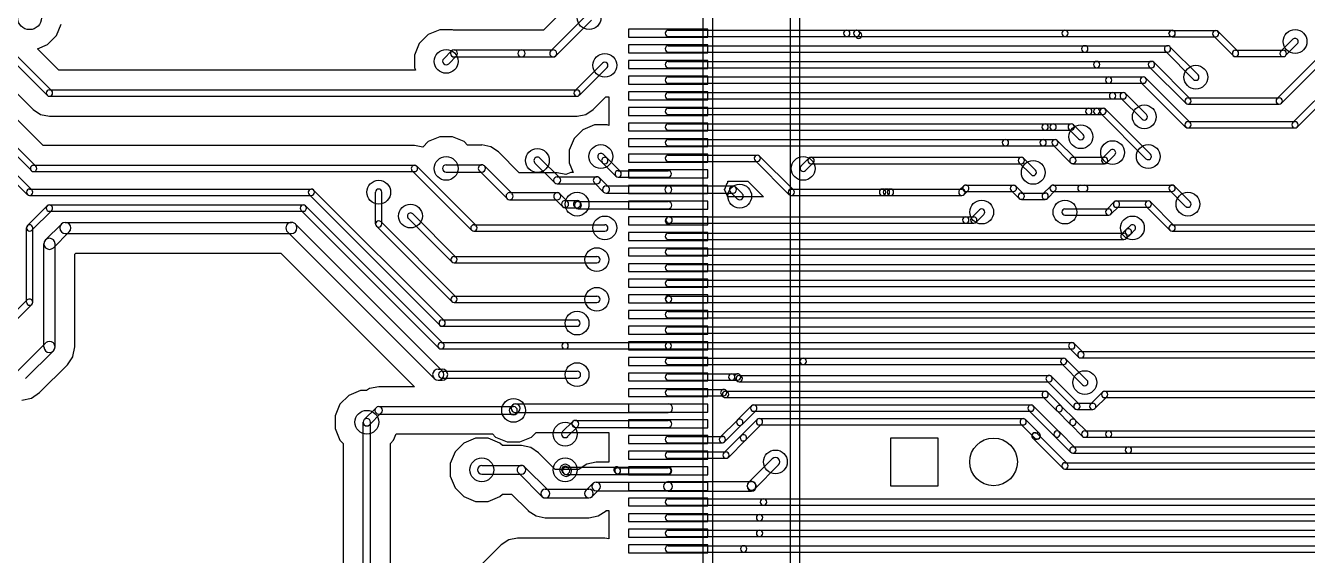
# Model space of a CAD drawing. Extents: x -29274 to 69862, y 24345 to 162744.
# Drawn here: x 19800 to 35955, y 55242 to 61920 of the extents above; entities that cross this region are included whole.
import ezdxf

# ---------------------------------------------------------------- set-up
doc = ezdxf.new("R2010")
doc.units = 0
doc.layers.add('BLACK', color=1, linetype='CONTINUOUS')

msp = doc.modelspace()

# ---------------------------------------------------------------- linework, layer by layer
at = {"layer": 'BLACK'}
for p, q in [((28340, 53721), (28340, 69149)), ((28460, 53721), (28460, 69149)), ((29440, 53721), (29440, 69149)), ((29560, 53721), (29560, 69149)), ((20072, 61042), (19072, 62042)), ((20128, 61098), (19128, 62098)), ((26502, 62040), (26327, 61865)), ((26502, 62040), (26327, 61865)), ((26868, 62053), (26418, 61603)), ((20188, 61794), (20249, 61940)), ((20188, 61794), (20249, 61940)), ((26932, 61989), (26482, 61539)), ((20076, 61682), (20188, 61794)), ((20076, 61682), (20188, 61794)), ((24874, 61808), (24762, 61696)), ((24874, 61808), (24762, 61696)), ((25021, 61869), (24874, 61808)), ((25021, 61869), (24874, 61808)), ((25180, 61869), (25021, 61869)), ((25180, 61869), (25021, 61869)), ((25192, 61864), (25180, 61869)), ((25192, 61864), (25180, 61869)), ((25200, 61865), (25192, 61864)), ((25200, 61865), (25192, 61864)), ((26050, 61865), (25200, 61865)), ((26050, 61865), (25200, 61865)), ((26327, 61865), (26050, 61865)), ((26327, 61865), (26050, 61865)), ((27400, 61874), (27400, 61774)), ((28400, 61874), (27400, 61874)), ((27400, 61774), (28400, 61774)), ((27900, 61864), (30150, 61864)), ((27900, 61784), (30150, 61784)), ((28400, 61774), (28400, 61874)), ((30150, 61864), (32900, 61864)), ((30150, 61864), (30274, 61864)), ((30150, 61784), (32900, 61784)), ((30150, 61784), (30274, 61784)), ((30247, 61796), (30271, 61772)), ((30303, 61852), (30327, 61828)), ((32900, 61864), (34250, 61864)), ((32900, 61784), (34250, 61784)), ((34210, 61820), (34210, 61824)), ((34250, 61860), (34800, 61860)), ((34250, 61780), (34800, 61780)), ((34290, 61820), (34290, 61824)), ((34772, 61791), (35021, 61542)), ((34829, 61848), (35078, 61599)), ((35622, 61598), (35772, 61748)), ((19950, 61630), (20076, 61682)), ((19950, 61630), (20076, 61682)), ((20220, 61360), (19950, 61630)), ((20220, 61360), (19950, 61630)), ((24762, 61696), (24701, 61550)), ((24762, 61696), (24701, 61550)), ((25168, 61601), (25069, 61502)), ((25200, 61615), (26050, 61615)), ((26050, 61615), (26450, 61615)), ((27400, 61677), (27400, 61577)), ((28400, 61677), (27400, 61677)), ((27400, 61577), (28400, 61577)), ((27900, 61667), (33150, 61667)), ((27900, 61587), (33150, 61587)), ((28400, 61577), (28400, 61677)), ((33150, 61667), (34192, 61667)), ((33150, 61587), (34192, 61587)), ((34165, 61599), (34521, 61243)), ((34221, 61655), (34577, 61299)), ((35050, 61610), (35650, 61610)), ((35572, 60998), (36172, 61598)), ((35678, 61542), (35828, 61692)), ((19246, 61514), (19895, 60865)), ((19246, 61514), (19895, 60865)), ((24701, 61550), (24701, 61391)), ((24701, 61550), (24701, 61391)), ((24701, 61391), (24713, 61360)), ((24701, 61391), (24713, 61360)), ((25231, 61538), (25132, 61439)), ((25200, 61525), (26050, 61525)), ((26050, 61525), (26450, 61525)), ((27071, 61448), (26722, 61099)), ((27128, 61391), (26779, 61042)), ((27400, 61480), (27400, 61380)), ((28400, 61480), (27400, 61480)), ((27900, 61470), (33300, 61470)), ((27900, 61390), (33300, 61390)), ((28400, 61380), (28400, 61480)), ((33300, 61470), (33990, 61470)), ((33300, 61390), (33990, 61390)), ((33962, 61402), (34422, 60942)), ((34018, 61458), (34478, 60998)), ((35050, 61530), (35650, 61530)), ((35628, 60942), (36228, 61542)), ((20020, 60410), (19190, 61240)), ((20020, 60410), (19190, 61240)), ((24713, 61360), (20220, 61360)), ((24713, 61360), (20220, 61360)), ((27400, 61380), (28400, 61380)), ((27400, 61283), (27400, 61183)), ((28400, 61283), (27400, 61283)), ((27900, 61273), (33450, 61273)), ((28400, 61183), (28400, 61283)), ((33450, 61273), (33886, 61273)), ((33915, 61262), (34478, 60699)), ((35772, 60698), (36372, 61298)), ((35828, 60642), (36428, 61242)), ((19872, 60092), (18872, 61092)), ((19928, 60148), (18928, 61148)), ((20100, 61110), (26750, 61110)), ((27400, 61183), (28400, 61183)), ((27400, 61086), (27400, 60986)), ((28400, 61086), (27400, 61086)), ((27900, 61193), (33450, 61193)), ((27900, 61076), (33500, 61076)), ((28400, 60986), (28400, 61086)), ((33450, 61193), (33886, 61193)), ((33500, 61076), (33634, 61076)), ((33858, 61205), (34421, 60642)), ((20100, 61030), (26750, 61030)), ((26955, 60865), (27111, 61021)), ((26955, 60865), (27111, 61021)), ((27111, 61021), (27151, 61021)), ((27111, 61021), (27151, 61021)), ((27151, 61021), (27151, 60939)), ((27151, 61021), (27151, 60939)), ((27151, 60939), (27151, 60937)), ((27151, 60939), (27151, 60937)), ((27151, 60937), (27151, 60840)), ((27151, 60937), (27151, 60840)), ((27400, 60986), (28400, 60986)), ((27900, 60996), (33500, 60996)), ((33500, 60996), (33634, 60996)), ((33606, 61008), (33872, 60742)), ((33662, 61064), (33928, 60798)), ((34450, 61010), (35600, 61010)), ((34450, 60930), (35600, 60930)), ((19895, 60865), (19989, 60802)), ((19895, 60865), (19989, 60802)), ((19989, 60802), (20100, 60780)), ((19989, 60802), (20100, 60780)), ((20100, 60780), (26750, 60780)), ((20100, 60780), (26750, 60780)), ((26750, 60780), (26861, 60802)), ((26750, 60780), (26861, 60802)), ((26861, 60802), (26955, 60865)), ((26861, 60802), (26955, 60865)), ((27151, 60840), (27151, 60742)), ((27151, 60840), (27151, 60742)), ((27400, 60889), (27400, 60789)), ((28400, 60889), (27400, 60889)), ((27400, 60789), (28400, 60789)), ((27900, 60879), (33200, 60879)), ((27900, 60799), (33200, 60799)), ((28400, 60789), (28400, 60889)), ((33200, 60879), (33300, 60879)), ((33200, 60799), (33300, 60799)), ((33300, 60879), (33380, 60879)), ((33300, 60799), (33380, 60799)), ((33352, 60811), (33921, 60242)), ((33409, 60868), (33978, 60299)), ((26824, 60608), (26712, 60496)), ((26824, 60608), (26712, 60496)), ((26971, 60669), (26824, 60608)), ((26971, 60669), (26824, 60608)), ((27130, 60669), (26971, 60669)), ((27130, 60669), (26971, 60669)), ((27151, 60661), (27130, 60669)), ((27151, 60661), (27130, 60669)), ((27151, 60742), (27151, 60740)), ((27151, 60742), (27151, 60740)), ((27151, 60740), (27151, 60661)), ((27151, 60740), (27151, 60661)), ((27400, 60692), (27400, 60592)), ((28400, 60692), (27400, 60692)), ((27400, 60592), (28400, 60592)), ((27900, 60682), (32650, 60682)), ((27900, 60602), (32650, 60602)), ((28400, 60592), (28400, 60692)), ((32650, 60682), (32750, 60682)), ((32650, 60602), (32750, 60602)), ((32750, 60682), (32978, 60682)), ((32750, 60602), (32978, 60602)), ((32950, 60614), (33072, 60492)), ((33006, 60670), (33128, 60548)), ((34450, 60710), (35800, 60710)), ((34450, 60630), (35800, 60630)), ((19172, 60441), (19821, 59792)), ((19229, 60498), (19878, 59849)), ((24874, 60458), (24805, 60390)), ((24874, 60458), (24805, 60390)), ((25021, 60519), (24874, 60458)), ((25021, 60519), (24874, 60458)), ((25180, 60519), (25021, 60519)), ((25180, 60519), (25021, 60519)), ((25326, 60458), (25180, 60519)), ((25326, 60458), (25180, 60519)), ((25369, 60415), (25326, 60458)), ((25369, 60415), (25326, 60458)), ((26712, 60496), (26651, 60350)), ((26712, 60496), (26651, 60350)), ((27400, 60495), (27400, 60395)), ((28400, 60495), (27400, 60495)), ((27900, 60485), (32150, 60485)), ((28400, 60395), (28400, 60495)), ((32150, 60485), (32624, 60485)), ((32625, 60485), (32775, 60485)), ((32803, 60474), (33028, 60249)), ((24700, 60410), (20020, 60410)), ((24700, 60410), (20020, 60410)), ((24805, 60390), (24700, 60410)), ((24805, 60390), (24700, 60410)), ((25545, 60415), (25369, 60415)), ((25545, 60415), (25369, 60415)), ((25550, 60416), (25545, 60415)), ((25550, 60416), (25545, 60415)), ((25663, 60393), (25550, 60416)), ((25663, 60393), (25550, 60416)), ((25759, 60329), (25663, 60393)), ((25759, 60329), (25663, 60393)), ((26022, 60065), (25759, 60329)), ((26022, 60065), (25759, 60329)), ((26651, 60350), (26651, 60191)), ((26651, 60350), (26651, 60191)), ((27128, 60249), (27079, 60298)), ((27400, 60395), (28400, 60395)), ((27400, 60298), (27400, 60198)), ((28400, 60298), (27400, 60298)), ((27900, 60405), (32150, 60405)), ((27900, 60288), (29022, 60288)), ((28400, 60198), (28400, 60298)), ((29051, 60276), (29478, 59849)), ((29700, 60260), (32350, 60260)), ((32150, 60405), (32624, 60405)), ((32625, 60405), (32775, 60405)), ((32746, 60417), (32971, 60192)), ((33000, 60260), (33400, 60260)), ((33372, 60249), (33471, 60348)), ((33429, 60192), (33528, 60291)), ((19900, 60160), (24700, 60160)), ((25478, 59399), (24729, 60148)), ((25100, 60165), (25550, 60165)), ((25931, 59802), (25582, 60151)), ((26468, 59939), (26219, 60188)), ((26531, 60002), (26282, 60251)), ((26651, 60191), (26701, 60069)), ((26651, 60191), (26701, 60069)), ((27071, 60192), (27022, 60241)), ((27240, 60024), (27072, 60192)), ((27296, 60080), (27128, 60248)), ((27400, 60198), (28400, 60198)), ((27400, 60101), (27400, 60001)), ((28400, 60101), (27400, 60101)), ((27900, 60208), (29022, 60208)), ((28400, 60001), (28400, 60101)), ((28994, 60219), (29421, 59792)), ((29572, 60149), (29671, 60248)), ((29629, 60092), (29728, 60191)), ((29700, 60180), (32350, 60180)), ((32322, 60192), (32472, 60042)), ((32378, 60248), (32528, 60098)), ((33000, 60180), (33400, 60180)), ((19900, 60080), (24700, 60080)), ((25421, 59342), (24672, 60091)), ((25100, 60075), (25550, 60075)), ((25868, 59739), (25519, 60088)), ((26495, 60065), (26022, 60065)), ((26495, 60065), (26022, 60065)), ((26500, 60066), (26495, 60065)), ((26500, 60066), (26495, 60065)), ((26609, 60044), (26500, 60066)), ((26609, 60044), (26500, 60066)), ((26500, 60015), (27000, 60015)), ((26671, 60069), (26609, 60044)), ((26671, 60069), (26609, 60044)), ((26701, 60069), (26671, 60069)), ((26701, 60069), (26671, 60069)), ((27084, 59822), (26968, 59938)), ((27148, 59886), (27032, 60002)), ((27269, 60091), (27899, 60091)), ((27269, 60011), (27899, 60011)), ((27400, 60001), (28400, 60001)), ((28641, 59933), (28649, 59940)), ((28641, 59933), (28649, 59940)), ((28649, 59954), (28649, 59958)), ((28649, 59958), (28902, 59958)), ((28649, 59954), (28649, 59958)), ((28649, 59958), (28902, 59958)), ((28649, 59951), (28649, 59954)), ((28649, 59951), (28649, 59954)), ((28649, 59940), (28649, 59951)), ((28649, 59940), (28649, 59951)), ((28902, 59958), (29100, 59760)), ((28902, 59958), (29100, 59760)), ((19850, 59860), (23400, 59860)), ((19850, 59780), (23400, 59780)), ((23372, 59791), (25021, 58142)), ((23429, 59848), (25078, 58199)), ((24210, 59420), (24210, 59820)), ((24290, 59420), (24290, 59820)), ((25900, 59815), (26500, 59815)), ((26500, 59925), (27000, 59925)), ((26631, 59702), (26532, 59801)), ((27116, 59899), (27900, 59899)), ((27116, 59809), (27900, 59809)), ((27400, 59904), (27400, 59804)), ((28400, 59904), (27400, 59904)), ((27400, 59804), (28400, 59804)), ((27900, 59899), (28716, 59899)), ((27900, 59809), (28716, 59809)), ((28400, 59804), (28400, 59904)), ((28605, 59854), (28611, 59860)), ((28605, 59854), (28611, 59860)), ((28611, 59848), (28605, 59854)), ((28611, 59848), (28605, 59854)), ((28611, 59860), (28641, 59933)), ((28611, 59860), (28641, 59933)), ((28640, 59777), (28611, 59848)), ((28640, 59777), (28611, 59848)), ((28649, 59768), (28640, 59777)), ((28649, 59768), (28640, 59777)), ((28768, 59738), (28684, 59822)), ((28832, 59802), (28748, 59886)), ((29450, 59860), (30600, 59860)), ((29450, 59780), (30600, 59780)), ((30600, 59860), (30650, 59860)), ((30600, 59780), (30650, 59780)), ((30650, 59860), (30700, 59860)), ((30650, 59780), (30700, 59780)), ((30700, 59860), (31600, 59860)), ((30700, 59780), (31600, 59780)), ((31572, 59849), (31621, 59898)), ((31629, 59792), (31678, 59841)), ((31650, 59910), (32250, 59910)), ((31650, 59830), (32250, 59830)), ((32222, 59841), (32321, 59742)), ((32279, 59898), (32378, 59799)), ((32350, 59810), (32650, 59810)), ((32622, 59799), (32721, 59898)), ((32679, 59742), (32778, 59841)), ((32750, 59910), (33150, 59910)), ((32750, 59830), (33150, 59830)), ((33100, 59910), (34250, 59910)), ((33100, 59910), (33150, 59910)), ((33100, 59830), (34250, 59830)), ((33100, 59830), (33150, 59830)), ((34222, 59841), (34421, 59642)), ((34279, 59898), (34478, 59699)), ((19822, 59399), (20071, 59648)), ((20100, 59660), (23300, 59660)), ((23329, 59648), (25064, 57913)), ((25900, 59725), (26500, 59725)), ((26568, 59639), (26469, 59738)), ((26600, 59715), (26750, 59715)), ((26600, 59625), (26750, 59625)), ((26731, 59626), (26718, 59639)), ((26763, 59702), (27899, 59702)), ((26794, 59689), (26781, 59702)), ((27400, 59707), (27400, 59607)), ((28400, 59707), (27400, 59707)), ((28400, 59607), (28400, 59707)), ((28649, 59760), (28649, 59768)), ((28649, 59760), (28649, 59768)), ((29100, 59760), (28649, 59760)), ((29100, 59760), (28649, 59760)), ((32350, 59730), (32650, 59730)), ((33422, 59599), (33521, 59698)), ((33479, 59542), (33578, 59641)), ((33550, 59710), (33950, 59710)), ((33550, 59630), (33950, 59630)), ((33922, 59642), (34222, 59342)), ((33978, 59698), (34278, 59398)), ((19879, 59342), (20128, 59591)), ((20100, 59580), (23300, 59580)), ((23272, 59591), (25007, 57856)), ((25171, 58942), (24622, 59491)), ((25228, 58999), (24679, 59548)), ((26763, 59612), (27899, 59612)), ((27400, 59607), (28400, 59607)), ((27400, 59510), (27400, 59410)), ((28400, 59510), (27400, 59510)), ((27882, 59498), (27872, 59488)), ((27910, 59510), (31650, 59510)), ((28400, 59410), (28400, 59510)), ((31650, 59510), (31750, 59510)), ((31821, 59598), (31722, 59499)), ((31878, 59541), (31779, 59442)), ((32900, 59610), (33450, 59610)), ((32900, 59530), (33450, 59530)), ((19810, 58434), (19810, 59370)), ((19890, 58434), (19890, 59370)), ((20250, 59419), (20051, 59220)), ((20349, 59320), (20150, 59121)), ((20300, 59440), (23150, 59440)), ((20300, 59300), (23150, 59300)), ((24950, 57471), (23101, 59320)), ((25049, 57570), (23200, 59419)), ((24222, 59391), (25171, 58442)), ((24279, 59448), (25228, 58499)), ((25450, 59410), (27100, 59410)), ((25450, 59330), (27100, 59330)), ((27400, 59410), (28400, 59410)), ((27400, 59313), (27400, 59213)), ((28400, 59313), (27400, 59313)), ((27900, 59303), (33642, 59303)), ((27910, 59430), (31650, 59430)), ((27938, 59442), (27928, 59432)), ((28400, 59213), (28400, 59313)), ((31650, 59430), (31750, 59430)), ((33614, 59292), (33671, 59349)), ((33671, 59235), (33728, 59292)), ((33672, 59349), (33721, 59398)), ((33729, 59292), (33778, 59341)), ((34250, 59410), (37900, 59410)), ((34250, 59330), (37900, 59330)), ((20030, 57870), (20030, 59170)), ((20170, 57870), (20170, 59170)), ((27400, 59213), (28400, 59213)), ((27900, 59223), (33642, 59223)), ((20420, 59038), (20432, 59050)), ((20420, 59038), (20432, 59050)), ((20420, 57870), (20420, 59038)), ((20420, 57870), (20420, 59038)), ((20432, 59050), (23018, 59050)), ((20432, 59050), (23018, 59050)), ((23018, 59050), (24701, 57367)), ((23018, 59050), (24701, 57367)), ((25200, 59010), (27000, 59010)), ((27400, 59116), (27400, 59016)), ((28400, 59116), (27400, 59116)), ((27400, 59016), (28400, 59016)), ((27900, 59106), (37996, 59106)), ((27900, 59026), (37996, 59026)), ((28400, 59016), (28400, 59116)), ((25200, 58930), (27000, 58930)), ((27400, 58919), (27400, 58819)), ((28400, 58919), (27400, 58919)), ((27400, 58819), (28400, 58819)), ((27900, 58909), (38050, 58909)), ((27900, 58829), (38050, 58829)), ((28400, 58819), (28400, 58919)), ((27400, 58722), (27400, 58622)), ((28400, 58722), (27400, 58722)), ((27900, 58712), (38948, 58712)), ((28400, 58622), (28400, 58722)), ((25200, 58510), (27000, 58510)), ((27400, 58622), (28400, 58622)), ((27400, 58525), (27400, 58425)), ((28400, 58525), (27400, 58525)), ((27900, 58632), (38948, 58632)), ((27905, 58510), (40249, 58510)), ((27928, 58503), (27932, 58499)), ((28400, 58425), (28400, 58525)), ((19272, 57913), (19821, 58462)), ((19329, 57856), (19878, 58405)), ((25200, 58430), (27000, 58430)), ((27400, 58425), (28400, 58425)), ((27400, 58328), (27400, 58228)), ((28400, 58328), (27400, 58328)), ((27872, 58447), (27876, 58443)), ((27905, 58430), (40249, 58430)), ((28400, 58228), (28400, 58328)), ((25050, 58210), (26750, 58210)), ((27400, 58228), (28400, 58228)), ((27900, 58318), (40850, 58318)), ((27900, 58238), (40850, 58238)), ((25050, 58130), (26750, 58130)), ((27400, 58131), (27400, 58031)), ((28400, 58131), (27400, 58131)), ((27400, 58031), (28400, 58031)), ((27900, 58121), (41050, 58121)), ((27900, 58041), (41050, 58041)), ((28400, 58031), (28400, 58131)), ((20050, 57919), (19701, 57570)), ((20396, 57748), (20419, 57869)), ((20396, 57748), (20419, 57869)), ((20419, 57869), (20420, 57870)), ((20419, 57869), (20420, 57870)), ((25036, 57924), (26600, 57924)), ((25036, 57844), (26600, 57844)), ((26600, 57924), (27900, 57924)), ((26600, 57844), (27900, 57844)), ((27400, 57934), (27400, 57834)), ((28400, 57934), (27400, 57934)), ((27900, 57924), (32986, 57924)), ((27900, 57844), (32986, 57844)), ((28400, 57834), (28400, 57934)), ((33071, 57742), (32958, 57855)), ((33128, 57799), (33015, 57912)), ((20149, 57820), (19800, 57471)), ((20326, 57644), (20395, 57746)), ((20326, 57644), (20395, 57746)), ((20395, 57747), (20396, 57748)), ((20395, 57747), (20396, 57748)), ((20395, 57746), (20395, 57747)), ((20395, 57746), (20395, 57747)), ((27400, 57834), (28400, 57834)), ((27400, 57737), (27400, 57637)), ((28400, 57737), (27400, 57737)), ((27900, 57727), (29600, 57727)), ((28400, 57637), (28400, 57737)), ((29600, 57727), (32882, 57727)), ((32911, 57715), (33177, 57449)), ((33100, 57810), (44750, 57810)), ((33100, 57730), (44750, 57730)), ((19976, 57294), (20326, 57643)), ((19976, 57294), (20326, 57643)), ((20326, 57643), (20326, 57644)), ((20326, 57643), (20326, 57644)), ((25000, 57590), (25050, 57590)), ((25050, 57565), (26750, 57565)), ((27400, 57637), (28400, 57637)), ((27400, 57540), (27400, 57440)), ((28400, 57540), (27400, 57540)), ((27900, 57647), (29600, 57647)), ((27900, 57530), (28700, 57530)), ((28400, 57440), (28400, 57540)), ((28700, 57530), (28774, 57530)), ((28822, 57498), (28802, 57518)), ((29600, 57647), (32882, 57647)), ((32855, 57659), (33121, 57393)), ((24250, 57367), (24136, 57344)), ((24250, 57367), (24136, 57344)), ((24701, 57367), (24250, 57367)), ((24701, 57367), (24250, 57367)), ((25000, 57450), (25050, 57450)), ((25050, 57475), (26750, 57475)), ((27400, 57440), (28400, 57440)), ((27900, 57450), (28700, 57450)), ((28700, 57450), (28774, 57450)), ((28766, 57442), (28746, 57462)), ((28794, 57510), (32700, 57510)), ((28794, 57430), (32700, 57430)), ((33021, 57092), (32672, 57441)), ((33078, 57149), (32729, 57498)), ((19750, 57200), (19873, 57224)), ((19750, 57200), (19873, 57224)), ((19873, 57224), (19976, 57294)), ((19873, 57224), (19976, 57294)), ((23874, 57258), (23762, 57146)), ((23874, 57258), (23762, 57146)), ((24021, 57319), (23874, 57258)), ((24021, 57319), (23874, 57258)), ((24098, 57319), (24021, 57319)), ((24098, 57319), (24021, 57319)), ((24136, 57344), (24098, 57319)), ((24136, 57344), (24098, 57319)), ((27400, 57343), (27400, 57243)), ((28400, 57343), (27400, 57343)), ((27400, 57243), (28400, 57243)), ((27900, 57333), (28598, 57333)), ((27900, 57253), (28598, 57253)), ((28400, 57243), (28400, 57343)), ((28593, 57242), (28570, 57265)), ((28622, 57310), (32650, 57310)), ((28622, 57230), (32650, 57230)), ((28650, 57299), (28627, 57322)), ((32799, 57064), (32622, 57241)), ((32856, 57121), (32679, 57298)), ((33372, 57298), (33222, 57148)), ((33428, 57242), (33278, 57092)), ((33400, 57310), (37400, 57310)), ((33400, 57230), (37400, 57230)), ((23762, 57146), (23701, 57000)), ((23762, 57146), (23701, 57000)), ((24217, 57103), (24067, 56953)), ((24283, 57037), (24133, 56887)), ((24250, 57117), (25950, 57117)), ((25937, 57135), (25911, 57109)), ((25976, 57151), (27900, 57151)), ((25976, 57041), (27900, 57041)), ((26015, 57057), (25989, 57031)), ((27400, 57146), (27400, 57046)), ((28400, 57146), (27400, 57146)), ((27400, 57046), (28400, 57046)), ((28400, 57046), (28400, 57146)), ((28772, 56949), (28949, 57126)), ((28829, 56892), (29006, 57069)), ((28978, 57138), (32472, 57138)), ((28978, 57058), (32472, 57058)), ((32444, 57069), (32771, 56742)), ((32501, 57126), (32828, 56799)), ((32800, 57063), (32971, 56892)), ((32857, 57120), (33028, 56949)), ((33050, 57160), (33250, 57160)), ((33050, 57080), (33250, 57080)), ((23701, 57000), (23701, 56841)), ((23701, 57000), (23701, 56841)), ((24053, 53820), (24053, 56920)), ((24147, 53820), (24147, 56920)), ((24250, 57023), (25950, 57023)), ((26697, 56931), (26568, 56802)), ((26760, 56868), (26631, 56739)), ((26729, 56944), (27899, 56944)), ((27400, 56949), (27400, 56849)), ((28400, 56949), (27400, 56949)), ((28400, 56849), (28400, 56949)), ((28554, 56730), (28772, 56948)), ((28610, 56674), (28828, 56892)), ((29021, 56954), (28819, 56752)), ((29077, 56898), (28875, 56696)), ((29050, 56966), (32372, 56966)), ((29050, 56886), (32372, 56886)), ((32521, 56720), (32344, 56897)), ((32578, 56777), (32401, 56954)), ((33122, 56742), (32972, 56892)), ((33178, 56798), (33028, 56948)), ((23701, 56841), (23762, 56694)), ((23701, 56841), (23762, 56694)), ((24438, 56694), (24471, 56773)), ((24438, 56694), (24471, 56773)), ((24471, 56773), (25683, 56773)), ((24471, 56773), (25683, 56773)), ((25471, 56719), (25324, 56658)), ((25471, 56719), (25324, 56658)), ((25630, 56719), (25471, 56719)), ((25630, 56719), (25471, 56719)), ((25776, 56658), (25630, 56719)), ((25776, 56658), (25630, 56719)), ((25683, 56773), (25724, 56732)), ((25683, 56773), (25724, 56732)), ((25724, 56732), (25870, 56671)), ((25724, 56732), (25870, 56671)), ((26029, 56671), (26176, 56732)), ((26029, 56671), (26176, 56732)), ((26176, 56732), (26235, 56791)), ((26176, 56732), (26235, 56791)), ((26235, 56791), (27151, 56791)), ((26235, 56791), (27151, 56791)), ((26729, 56854), (27899, 56854)), ((27151, 56791), (27151, 56703)), ((27151, 56791), (27151, 56703)), ((27400, 56849), (28400, 56849)), ((27400, 56752), (27400, 56652)), ((28400, 56752), (27400, 56752)), ((27900, 56742), (28582, 56742)), ((28400, 56652), (28400, 56752)), ((28601, 56533), (28819, 56751)), ((30700, 56720), (30700, 56120)), ((31300, 56720), (30700, 56720)), ((31300, 56120), (31300, 56720)), ((32872, 56342), (32494, 56720)), ((32522, 56788), (32550, 56788)), ((32522, 56708), (32550, 56708)), ((32928, 56398), (32550, 56776)), ((32772, 56741), (32971, 56542)), ((32829, 56798), (33028, 56599)), ((33150, 56810), (33450, 56810)), ((33150, 56730), (33450, 56730)), ((33450, 56810), (36750, 56810)), ((33450, 56730), (36750, 56730)), ((23762, 56694), (23803, 56653)), ((23762, 56694), (23803, 56653)), ((23803, 56653), (23803, 53820)), ((23803, 56653), (23803, 53820)), ((24397, 56653), (24438, 56694)), ((24397, 56653), (24438, 56694)), ((24397, 53943), (24397, 56653)), ((24397, 53943), (24397, 56653)), ((25212, 56546), (25151, 56400)), ((25212, 56546), (25151, 56400)), ((25324, 56658), (25212, 56546)), ((25324, 56658), (25212, 56546)), ((25809, 56625), (25776, 56658)), ((25809, 56625), (25776, 56658)), ((26050, 56625), (25809, 56625)), ((26050, 56625), (25809, 56625)), ((25870, 56671), (26029, 56671)), ((25870, 56671), (26029, 56671)), ((26167, 56602), (26050, 56625)), ((26167, 56602), (26050, 56625)), ((26266, 56536), (26167, 56602)), ((26266, 56536), (26167, 56602)), ((27151, 56703), (27151, 56605)), ((27151, 56703), (27151, 56605)), ((27151, 56605), (27151, 56603)), ((27151, 56605), (27151, 56603)), ((27151, 56603), (27151, 56506)), ((27151, 56603), (27151, 56506)), ((27400, 56652), (28400, 56652)), ((27400, 56555), (27400, 56455)), ((28400, 56555), (27400, 56555)), ((27900, 56662), (28582, 56662)), ((27900, 56545), (28628, 56545)), ((28400, 56455), (28400, 56555)), ((28657, 56477), (28875, 56695)), ((33000, 56610), (33700, 56610)), ((33700, 56610), (36650, 56610)), ((25151, 56400), (25151, 56241)), ((25151, 56400), (25151, 56241)), ((26476, 56325), (26266, 56536)), ((26476, 56325), (26266, 56536)), ((26874, 56393), (26775, 56327)), ((26874, 56393), (26775, 56327)), ((26991, 56416), (26874, 56393)), ((26991, 56416), (26874, 56393)), ((27151, 56416), (26991, 56416)), ((27151, 56416), (26991, 56416)), ((27151, 56506), (27151, 56416)), ((27151, 56506), (27151, 56416)), ((27400, 56455), (28400, 56455)), ((27900, 56465), (28628, 56465)), ((29211, 56459), (28911, 56159)), ((32900, 56410), (36200, 56410)), ((33000, 56530), (33700, 56530)), ((33700, 56530), (36650, 56530)), ((25151, 56241), (25212, 56094)), ((25151, 56241), (25212, 56094)), ((25550, 56375), (26050, 56375)), ((25550, 56265), (26050, 56265)), ((26311, 55981), (26011, 56281)), ((26389, 56059), (26089, 56359)), ((26773, 56325), (26476, 56325)), ((26773, 56325), (26476, 56325)), ((26562, 56259), (26551, 56270)), ((26580, 56277), (26569, 56288)), ((26612, 56353), (27900, 56353)), ((26612, 56263), (27900, 56263)), ((26643, 56340), (26632, 56351)), ((26661, 56358), (26650, 56369)), ((26775, 56327), (26773, 56325)), ((26775, 56327), (26773, 56325)), ((27235, 56282), (27224, 56293)), ((27262, 56345), (27900, 56345)), ((27262, 56271), (27900, 56271)), ((27288, 56335), (27277, 56346)), ((27400, 56358), (27400, 56258)), ((28400, 56358), (27400, 56358)), ((27400, 56258), (28400, 56258)), ((28400, 56258), (28400, 56358)), ((29289, 56381), (28989, 56081)), ((32900, 56330), (36200, 56330)), ((25212, 56094), (25324, 55982)), ((25212, 56094), (25324, 55982)), ((26350, 56075), (26900, 56075)), ((26951, 56150), (26861, 56060)), ((27029, 56072), (26939, 55982)), ((26991, 56166), (27899, 56166)), ((27400, 56161), (27400, 56061)), ((28400, 56161), (27400, 56161)), ((27400, 56061), (28400, 56061)), ((27900, 56171), (28950, 56171)), ((28400, 56061), (28400, 56161)), ((28895, 56112), (28895, 56120)), ((29005, 56112), (29005, 56120)), ((30700, 56120), (31300, 56120)), ((25324, 55982), (25470, 55921)), ((25324, 55982), (25470, 55921)), ((25470, 55921), (25629, 55921)), ((25470, 55921), (25629, 55921)), ((25629, 55921), (25776, 55982)), ((25629, 55921), (25776, 55982)), ((25776, 55982), (25809, 56015)), ((25776, 55982), (25809, 56015)), ((25809, 56015), (25923, 56015)), ((25809, 56015), (25923, 56015)), ((25923, 56015), (26132, 55807)), ((25923, 56015), (26132, 55807)), ((26350, 55965), (26900, 55965)), ((26991, 56056), (27899, 56056)), ((27400, 55964), (27400, 55864)), ((28400, 55964), (27400, 55964)), ((27900, 56051), (28950, 56051)), ((27900, 55954), (29100, 55954)), ((28400, 55864), (28400, 55964)), ((29100, 55954), (44556, 55954)), ((26132, 55807), (26134, 55804)), ((26132, 55807), (26134, 55804)), ((26134, 55804), (26233, 55738)), ((26134, 55804), (26233, 55738)), ((26233, 55738), (26350, 55715)), ((26233, 55738), (26350, 55715)), ((26900, 55715), (27017, 55738)), ((26900, 55715), (27017, 55738)), ((27017, 55738), (27116, 55804)), ((27017, 55738), (27116, 55804)), ((27116, 55804), (27117, 55806)), ((27116, 55804), (27117, 55806)), ((27117, 55806), (27151, 55806)), ((27117, 55806), (27151, 55806)), ((27151, 55806), (27151, 55718)), ((27151, 55806), (27151, 55718)), ((27400, 55864), (28400, 55864)), ((27400, 55767), (27400, 55667)), ((28400, 55767), (27400, 55767)), ((27900, 55874), (29100, 55874)), ((27900, 55757), (29050, 55757)), ((28400, 55667), (28400, 55767)), ((29050, 55757), (44100, 55757)), ((29100, 55874), (44556, 55874)), ((26350, 55715), (26900, 55715)), ((26350, 55715), (26900, 55715)), ((27151, 55718), (27151, 55620)), ((27151, 55718), (27151, 55620)), ((27151, 55620), (27151, 55618)), ((27151, 55620), (27151, 55618)), ((27151, 55618), (27151, 55521)), ((27151, 55618), (27151, 55521)), ((27400, 55667), (28400, 55667)), ((27900, 55677), (29050, 55677)), ((29050, 55677), (44100, 55677)), ((25889, 55438), (25795, 55375)), ((25889, 55438), (25795, 55375)), ((26000, 55460), (25889, 55438)), ((26000, 55460), (25889, 55438)), ((27100, 55460), (26000, 55460)), ((27100, 55460), (26000, 55460)), ((27151, 55450), (27100, 55460)), ((27151, 55450), (27100, 55460)), ((27151, 55521), (27151, 55450)), ((27151, 55521), (27151, 55450)), ((27400, 55570), (27400, 55470)), ((28400, 55570), (27400, 55570)), ((27400, 55470), (28400, 55470)), ((27900, 55560), (29050, 55560)), ((27900, 55480), (29050, 55480)), ((28400, 55470), (28400, 55570)), ((29050, 55560), (43900, 55560)), ((29050, 55480), (43900, 55480)), ((25795, 55375), (25295, 54875)), ((25795, 55375), (25295, 54875)), ((27400, 55373), (27400, 55273)), ((28400, 55373), (27400, 55373)), ((27400, 55273), (28400, 55273)), ((27900, 55363), (28850, 55363)), ((27900, 55283), (28850, 55283)), ((28400, 55273), (28400, 55373)), ((28850, 55363), (43496, 55363)), ((28850, 55283), (43496, 55283))]:
    msp.add_line(p, q, dxfattribs=at)
for centre, radius in [((19850, 62020), 150), ((26901, 62021), 150), ((35800, 61720), 150), ((25100, 61470), 150), ((27100, 61420), 150), ((34550, 61270), 150), ((33900, 60770), 150), ((33100, 60520), 150), ((33500, 60320), 150), ((25100, 60120), 150), ((26250, 60220), 150), ((27050, 60270), 150), ((29600, 60120), 150), ((33950, 60270), 150), ((32500, 60070), 150), ((24250, 59820), 150), ((26750, 59670), 150), ((28800, 59770), 150), ((34450, 59670), 150), ((24650, 59520), 150), ((31850, 59570), 150), ((32900, 59570), 150), ((27100, 59370), 150), ((33750, 59370), 150), ((27000, 58970), 150), ((27000, 58470), 150), ((26750, 58170), 150), ((26750, 57520), 150), ((33150, 57420), 150), ((25950, 57070), 150), ((24100, 56920), 150), ((26600, 56770), 150), ((32000, 56420), 300), ((29250, 56420), 150), ((25550, 56320), 150), ((26600, 56320), 150)]:
    msp.add_circle(centre, radius, dxfattribs=at)
for centre, radius, start, end in [((27900, 61824), 40, 90, 270), ((30150, 61824), 40, 90, 270), ((30150, 61824), 40, 90, 270), ((30150, 61824), 40, 270, 450), ((30275, 61824), 40, 45, 225), ((30299, 61800), 40, 225, 405), ((30274, 61824), 40, 270, 450), ((32900, 61824), 40, 90, 270), ((32900, 61824), 40, 270, 450), ((34250, 61824), 40, 360, 540), ((34250, 61820), 40, 90, 270), ((34250, 61820), 40, 180, 360), ((34250, 61824), 40, 270, 450), ((34801, 61819), 40, 45, 225), ((34800, 61820), 40, 270, 450), ((35800, 61720), 40, 315, 495), ((25200, 61570), 45, 90, 270), ((25199, 61569), 45, -45, 135), ((26050, 61570), 45, 90, 270), ((26050, 61570), 45, 270, 450), ((26450, 61571), 45, 135, 315), ((26450, 61570), 45, 270, 450), ((27900, 61627), 40, 90, 270), ((33150, 61627), 40, 90, 270), ((33150, 61627), 40, 270, 450), ((34193, 61627), 40, 45, 225), ((34192, 61627), 40, 270, 450), ((35050, 61570), 40, 90, 270), ((35049, 61571), 40, 225, 405), ((35650, 61570), 40, 135, 315), ((35650, 61570), 40, 270, 450), ((25101, 61471), 45, 135, 315), ((27100, 61420), 40, -45, 135), ((27900, 61430), 40, 90, 270), ((33300, 61430), 40, 90, 270), ((33300, 61430), 40, 270, 450), ((33990, 61430), 40, 45, 225), ((33990, 61430), 40, 270, 450), ((27900, 61233), 40, 90, 270), ((33450, 61233), 40, 90, 270), ((33450, 61233), 40, 270, 450), ((33887, 61233), 40, 45, 225), ((33886, 61233), 40, 270, 450), ((34549, 61271), 40, 225, 405), ((20100, 61070), 40, 90, 270), ((20100, 61070), 40, 225, 405), ((26750, 61070), 40, 135, 315), ((26750, 61070), 40, 270, 450), ((27900, 61036), 40, 90, 270), ((33500, 61036), 40, 90, 270), ((33500, 61036), 40, 270, 450), ((33634, 61036), 40, 45, 225), ((33634, 61036), 40, 270, 450), ((34450, 60970), 40, 90, 270), ((34450, 60970), 40, 225, 405), ((35600, 60970), 40, 135, 315), ((35600, 60970), 40, 270, 450), ((27900, 60839), 40, 90, 270), ((33200, 60839), 40, 90, 270), ((33200, 60839), 40, 270, 450), ((33300, 60839), 40, 90, 270), ((33300, 60839), 40, 270, 450), ((33381, 60839), 40, 45, 225), ((33380, 60839), 40, 270, 450), ((33900, 60770), 40, 225, 405), ((27900, 60642), 40, 90, 270), ((32650, 60642), 40, 90, 270), ((32650, 60642), 40, 270, 450), ((32750, 60642), 40, 90, 270), ((32750, 60642), 40, 270, 450), ((32978, 60642), 40, 45, 225), ((32978, 60642), 40, 270, 450), ((34450, 60670), 40, 90, 270), ((34449, 60671), 40, 225, 405), ((35800, 60670), 40, 135, 315), ((35800, 60670), 40, 270, 450), ((27900, 60445), 40, 90, 270), ((32150, 60445), 40, 90, 270), ((32150, 60445), 40, 270, 450), ((32625, 60445), 40, 90, 270), ((32624, 60445), 40, 270, 450), ((32775, 60445), 40, 45, 225), ((32775, 60445), 40, 270, 450), ((33100, 60520), 40, 225, 405), ((26251, 60219), 45, 405, 585), ((27050, 60270), 40, 405, 585), ((27100, 60220), 40, 405, 585), ((27900, 60248), 40, 90, 270), ((29022, 60248), 40, 45, 225), ((29022, 60248), 40, 270, 450), ((29700, 60220), 40, 90, 270), ((32350, 60220), 40, 45, 225), ((32350, 60220), 40, 270, 450), ((33000, 60220), 40, 90, 270), ((33400, 60220), 40, 270, 450), ((33499, 60319), 40, 315, 495), ((33949, 60271), 40, 225, 405), ((19900, 60120), 40, 90, 270), ((19900, 60120), 40, 225, 405), ((24700, 60120), 40, 405, 585), ((24700, 60120), 40, 270, 450), ((25100, 60120), 45, 90, 270), ((25550, 60120), 45, 405, 585), ((25550, 60120), 45, 270, 450), ((27100, 60220), 40, 225, 405), ((29601, 60121), 40, 135, 315), ((29699, 60219), 40, 315, 495), ((32500, 60070), 40, 225, 405), ((32999, 60221), 40, 225, 405), ((33401, 60221), 40, 135, 315), ((26500, 59970), 45, 90, 270), ((26499, 59971), 45, 225, 405), ((27000, 59970), 45, 405, 585), ((27000, 59970), 45, 270, 450), ((27269, 60051), 40, 90, 270), ((27268, 60052), 40, 225, 405), ((27899, 60051), 40, 270, 450), ((19850, 59820), 40, 90, 270), ((19850, 59820), 40, 225, 405), ((23401, 59819), 40, 45, 225), ((23400, 59820), 40, 270, 450), ((24250, 59820), 40, 360, 540), ((25900, 59770), 45, 90, 270), ((25900, 59770), 45, 225, 405), ((26501, 59769), 45, 405, 585), ((26500, 59770), 45, 270, 450), ((27116, 59854), 45, 90, 270), ((27116, 59854), 45, 225, 405), ((27900, 59854), 45, 90, 270), ((27900, 59854), 45, 270, 450), ((28716, 59854), 45, 405, 585), ((28716, 59854), 45, 270, 450), ((28800, 59770), 45, 225, 405), ((29450, 59820), 40, 90, 270), ((29450, 59820), 40, 225, 405), ((30600, 59820), 40, 90, 270), ((30600, 59820), 40, 270, 450), ((30650, 59820), 40, 90, 270), ((30650, 59820), 40, 270, 450), ((30700, 59820), 40, 90, 270), ((30700, 59820), 40, 270, 450), ((31600, 59820), 40, 135, 315), ((31600, 59820), 40, 270, 450), ((31650, 59870), 40, 90, 270), ((31650, 59870), 40, 315, 495), ((32251, 59869), 40, 45, 225), ((32250, 59870), 40, 270, 450), ((32350, 59770), 40, 90, 270), ((32349, 59771), 40, 225, 405), ((32651, 59771), 40, 135, 315), ((32650, 59770), 40, 270, 450), ((32750, 59870), 40, 90, 270), ((32749, 59869), 40, 315, 495), ((33100, 59870), 40, 90, 270), ((33100, 59870), 40, 90, 270), ((33150, 59870), 40, 270, 450), ((33150, 59870), 40, 270, 450), ((34250, 59870), 40, 45, 225), ((34250, 59870), 40, 270, 450), ((20100, 59620), 40, 90, 270), ((20099, 59619), 40, 315, 495), ((23300, 59620), 40, 45, 225), ((23300, 59620), 40, 270, 450), ((26600, 59670), 45, 90, 270), ((26599, 59671), 45, 225, 405), ((26750, 59670), 45, 405, 585), ((26763, 59657), 45, 90, 270), ((26762, 59658), 45, 225, 405), ((26750, 59670), 45, 270, 450), ((27899, 59657), 45, 270, 450), ((33550, 59670), 40, 90, 270), ((33549, 59669), 40, 315, 495), ((33950, 59670), 40, 45, 225), ((33950, 59670), 40, 270, 450), ((34450, 59670), 40, 225, 405), ((24251, 59419), 40, 45, 225), ((24651, 59519), 40, 405, 585), ((27900, 59460), 40, 135, 315), ((27910, 59470), 40, 90, 270), ((27910, 59470), 40, -45, 135), ((31650, 59470), 40, 90, 270), ((31650, 59470), 40, 270, 450), ((31751, 59471), 40, 135, 315), ((31750, 59470), 40, 270, 450), ((31849, 59569), 40, -45, 135), ((32900, 59570), 40, 90, 270), ((33451, 59571), 40, 135, 315), ((33450, 59570), 40, 270, 450), ((19850, 59370), 40, 360, 540), ((19851, 59371), 40, 135, 315), ((20300, 59370), 70, 90, 270), ((20300, 59370), 70, -45, 135), ((23150, 59370), 70, 405, 585), ((23150, 59370), 70, 270, 450), ((24250, 59420), 40, 180, 360), ((25450, 59370), 40, 90, 270), ((25450, 59370), 40, 225, 405), ((27100, 59370), 40, 270, 450), ((27900, 59263), 40, 90, 270), ((33643, 59264), 40, 135, 315), ((33642, 59263), 40, 270, 450), ((33700, 59320), 40, 135, 315), ((33699, 59320), 40, 315, 495), ((33750, 59370), 40, 315, 495), ((34250, 59370), 40, 90, 270), ((34250, 59370), 40, 225, 405), ((20100, 59170), 70, 360, 540), ((20100, 59170), 70, 135, 315), ((25200, 58970), 40, 90, 270), ((25199, 58971), 40, 225, 405), ((27000, 58970), 40, 270, 450), ((27900, 59066), 40, 90, 270), ((27900, 58869), 40, 90, 270), ((27900, 58672), 40, 90, 270), ((25200, 58470), 40, 90, 270), ((25199, 58471), 40, 225, 405), ((27000, 58470), 40, 270, 450), ((27900, 58475), 40, 45, 225), ((27905, 58470), 40, 90, 270), ((27904, 58471), 40, 225, 405), ((19850, 58434), 40, 180, 360), ((19849, 58433), 40, 315, 495), ((25050, 58170), 40, 90, 270), ((25049, 58171), 40, 225, 405), ((26750, 58170), 40, 270, 450), ((27900, 58278), 40, 90, 270), ((27900, 58081), 40, 90, 270), ((20100, 57870), 70, 180, 360), ((20100, 57870), 70, -45, 135), ((25036, 57884), 40, 90, 270), ((25036, 57884), 40, 225, 405), ((26600, 57884), 40, 90, 270), ((26600, 57884), 40, 270, 450), ((27900, 57884), 40, 90, 270), ((27900, 57884), 40, 270, 450), ((32986, 57884), 40, 405, 585), ((32986, 57884), 40, 270, 450), ((27900, 57687), 40, 90, 270), ((29600, 57687), 40, 90, 270), ((29600, 57687), 40, 270, 450), ((32883, 57687), 40, 45, 225), ((32882, 57687), 40, 270, 450), ((33100, 57770), 40, 90, 270), ((33100, 57770), 40, 225, 405), ((25000, 57520), 70, 90, 270), ((25000, 57520), 70, 225, 405), ((25050, 57520), 45, 90, 270), ((25050, 57520), 70, 270, 450), ((26750, 57520), 45, 270, 450), ((27900, 57490), 40, 90, 270), ((28700, 57490), 40, 90, 270), ((28700, 57490), 40, 270, 450), ((28774, 57490), 40, 405, 585), ((28774, 57490), 40, 270, 450), ((28794, 57470), 40, 90, 270), ((28794, 57470), 40, 225, 405), ((32700, 57470), 40, 405, 585), ((32700, 57470), 40, 270, 450), ((33149, 57421), 40, 225, 405), ((27900, 57293), 40, 90, 270), ((28599, 57293), 40, 405, 585), ((28622, 57270), 40, 90, 270), ((28621, 57271), 40, 225, 405), ((28598, 57293), 40, 270, 450), ((32651, 57269), 40, 405, 585), ((32650, 57270), 40, 270, 450), ((33400, 57270), 40, 90, 270), ((33400, 57270), 40, -45, 135), ((24250, 57070), 47, 90, 270), ((24250, 57070), 47, -45, 135), ((25950, 57070), 55, 135, 315), ((25976, 57096), 55, 90, 270), ((25976, 57096), 55, -45, 135), ((25950, 57070), 47, 270, 450), ((27900, 57096), 55, 270, 450), ((28978, 57098), 40, 90, 270), ((28977, 57097), 40, 315, 495), ((32473, 57097), 40, 45, 225), ((32472, 57098), 40, 270, 450), ((32828, 57092), 40, 45, 225), ((32827, 57093), 40, 225, 405), ((33050, 57120), 40, 90, 270), ((33050, 57120), 40, 225, 405), ((33250, 57120), 40, 135, 315), ((33250, 57120), 40, 270, 450), ((24100, 56920), 47, 360, 540), ((24100, 56920), 47, 135, 315), ((26729, 56899), 45, 90, 270), ((26728, 56899), 45, -45, 135), ((27899, 56899), 45, 270, 450), ((28801, 56921), 40, 135, 315), ((28800, 56920), 40, 315, 495), ((29050, 56926), 40, 90, 270), ((29049, 56926), 40, -45, 135), ((32373, 56925), 40, 405, 585), ((32372, 56926), 40, 270, 450), ((33000, 56920), 40, 405, 585), ((33000, 56920), 40, 225, 405), ((26600, 56771), 45, 135, 315), ((27900, 56702), 40, 90, 270), ((28582, 56702), 40, 135, 315), ((28582, 56702), 40, 270, 450), ((28847, 56724), 40, 135, 315), ((28847, 56723), 40, 315, 495), ((32522, 56748), 40, 90, 270), ((32522, 56748), 40, 405, 585), ((32549, 56749), 40, 225, 405), ((32550, 56748), 40, 270, 450), ((32800, 56770), 40, 45, 225), ((32799, 56771), 40, 225, 405), ((33150, 56770), 40, 90, 270), ((33150, 56770), 40, 225, 405), ((33450, 56770), 40, 90, 270), ((33450, 56770), 40, 270, 450), ((27900, 56505), 40, 90, 270), ((28628, 56505), 40, 270, 450), ((33000, 56570), 40, 90, 270), ((33000, 56570), 40, 225, 405), ((33700, 56570), 40, 90, 270), ((33700, 56570), 40, 270, 450), ((26600, 56320), 70, 405, 585), ((28629, 56505), 40, 135, 315), ((29250, 56420), 55, -45, 135), ((32900, 56370), 40, 90, 270), ((32900, 56370), 40, 225, 405), ((25550, 56320), 55, 90, 270), ((26050, 56320), 55, 405, 585), ((26050, 56320), 55, 270, 450), ((26600, 56320), 45, 405, 585), ((26612, 56308), 70, 225, 405), ((26612, 56308), 45, 90, 270), ((26612, 56308), 45, 225, 405), ((27250, 56320), 37, 405, 585), ((27262, 56308), 37, 90, 270), ((27262, 56308), 37, 225, 405), ((27900, 56308), 45, 270, 450), ((27900, 56308), 37, 270, 450), ((26350, 56020), 55, 90, 270), ((26350, 56020), 55, 225, 405), ((26900, 56021), 55, 135, 315), ((26900, 56020), 55, 270, 450), ((26991, 56111), 55, 90, 270), ((26990, 56111), 55, -45, 135), ((27900, 56111), 60, 90, 270), ((27899, 56111), 55, 270, 450), ((28950, 56120), 55, 360, 540), ((28950, 56120), 55, 135, 315), ((28950, 56112), 55, 180, 360), ((28950, 56111), 60, 270, 450), ((27900, 55914), 40, 90, 270), ((29100, 55914), 40, 90, 270), ((29100, 55914), 40, 270, 450), ((27900, 55717), 40, 90, 270), ((29050, 55717), 40, 90, 270), ((29050, 55717), 40, 270, 450), ((27900, 55520), 40, 90, 270), ((29050, 55520), 40, 90, 270), ((29050, 55520), 40, 270, 450), ((27900, 55323), 40, 90, 270), ((28850, 55323), 40, 90, 270), ((28850, 55323), 40, 270, 450)]:
    msp.add_arc(centre, radius, start, end, dxfattribs=at)

doc.saveas('drawing.dxf')
